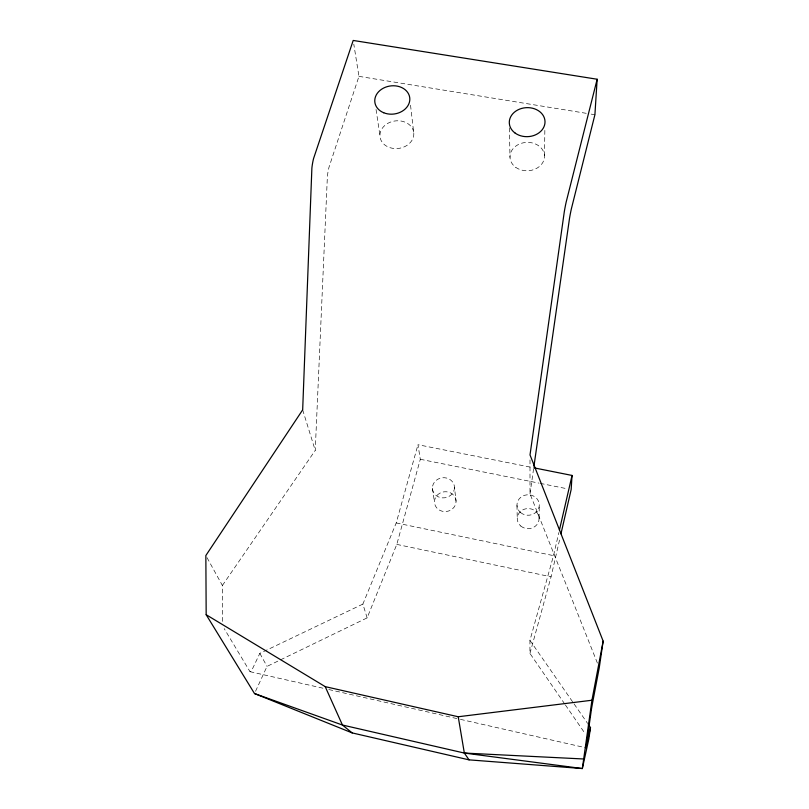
<?xml version="1.0" encoding="UTF-8"?>
<svg xmlns="http://www.w3.org/2000/svg" width="809" height="809" viewBox="0 0 809 809"><rect width="100%" height="100%" fill="white"/><g stroke="black" fill="none" stroke-linecap="round" stroke-linejoin="round"><path stroke-width="0.61" stroke-dasharray="4.04 3.03" d="M564.702 703.941L529.946 653.419L529.946 640.354L553.518 555.641L558.857 532.555M597.396 663.067L529.996 493.814L530.006 459.947M207.033 557.664L222.384 585.483L222.394 620.129A42.877 11.326 -77 0 0 222.657 622.788M539.077 518.154L539.279 504.533M544.477 155.641L544.861 129.784M222.384 585.483L315.237 450.401L327.382 176.413A18.132 4.52 -81.5 0 1 329.01 167.18L358.953 76.359L353.796 44.161M529.996 493.814L533.586 468.795M529.946 653.419L551.06 576.807L560.121 537.5M255.543 691.28L267.031 666.383L367.144 617.874L396.794 544.396L420.306 459.279L417.97 444.707L532.605 467.572M367.144 617.874L362.877 604.09L396.218 522.938L417.97 444.707M362.877 604.09L259.841 653.359L251.842 670.176A10.588 2.558 -76.5 0 1 250.011 671.682L224.194 628.613M358.953 76.359L586.212 113.311M591.177 114.12L594.908 114.726M420.306 459.279L539.006 483.125M540.24 483.367L567.443 488.828M396.218 522.938L553.518 555.641M396.794 544.396L551.06 576.807M250.011 671.682L323.853 688.408M328.778 689.531L459.219 719.09M460.442 719.363L585.969 747.809M529.946 640.354L573.399 702.95M574.117 703.982L587.647 723.479M565.41 704.973L585.281 733.844M259.841 653.359L267.031 666.383M302.667 409.87L315.237 450.401M376.054 109.478L379.917 135.477M432.411 488.211L434.463 502.055M410.537 105.2L413.824 133.748A16.999 13.844 -7.6 0 1 388.583 147.157A16.999 13.844 -7.6 0 1 388.209 123.13A16.999 13.844 -7.6 0 1 413.824 133.748M454.466 487.311A11.043 10.082 -7.5 0 1 438.144 496.766A11.043 10.082 -7.5 0 1 437.699 479.302A11.043 10.082 -7.5 0 1 454.466 487.311L456.054 501.186A10.81 9.91 -7.5 0 1 440.096 510.469A10.81 9.91 -7.5 0 1 439.641 493.298A10.81 9.91 -7.5 0 1 456.054 501.186M509.397 127.913L509.994 157.371M516.981 505.433L517.254 519.024M520.814 526.052A10.921 10.062 0.3 0 0 538.834 520.774A10.921 10.062 0.3 0 0 524.849 509.033A10.921 10.062 0.3 0 0 520.814 526.052M520.612 512.582A11.164 10.234 0 0 0 539.037 507.203A11.164 10.234 0 0 0 524.748 495.26A11.164 10.234 0 0 0 520.612 512.582M515.636 167.251A17.262 14.188 -2.5 0 0 544.103 159.343A17.262 14.188 -2.5 0 0 521.977 143.132A17.262 14.188 -2.5 0 0 515.636 167.251"/><path stroke-width="1.21" d="M533.839 467.814L572.044 475.439L571.154 489.576L560.961 533.809M588.355 724.5L590.499 727.584L588.821 739.001L582.338 768.55L469.058 759.863L352.188 732.914L254.501 693.546L206.174 614.719L205.85 555.53L302.667 409.87L311.88 168.151A18.92 4.915 -81.6 0 1 313.568 158.513L353.199 40.45L597.153 79.242L594.908 114.726L571.336 208.985A18.577 1.729 -79.5 0 0 569.506 218.42L533.94 466.297M597.153 79.242L566.199 201.947A19.406 1.881 -79.6 0 0 564.288 211.796L530.016 454.931L603.15 641.132L591.935 700.24L582.338 768.55L464.336 753.058L342.44 725.026L254.501 693.546M603.15 641.132L599.257 667.728L592.684 702.293A44.505 0.758 -78.4 0 0 591.47 709.119L585.969 747.809L590.499 727.584M559.413 530.117L572.044 475.439M206.174 614.719L325.218 686.639L458.228 716.754L591.935 700.24M458.228 716.754L464.336 753.058L583.683 758.984M352.188 732.914L342.44 725.026L325.218 686.639M464.336 753.058L469.058 759.863M383.699 112.744A17.586 14.147 -7.6 0 0 409.829 98.991A17.586 14.147 -7.6 0 0 383.355 88.181A17.586 14.147 -7.6 0 0 383.699 112.744M515.141 133.091A17.869 14.511 -2.7 0 0 544.609 124.96A17.869 14.511 -2.7 0 0 521.704 108.416A17.869 14.511 -2.7 0 0 515.141 133.091"/></g></svg>
